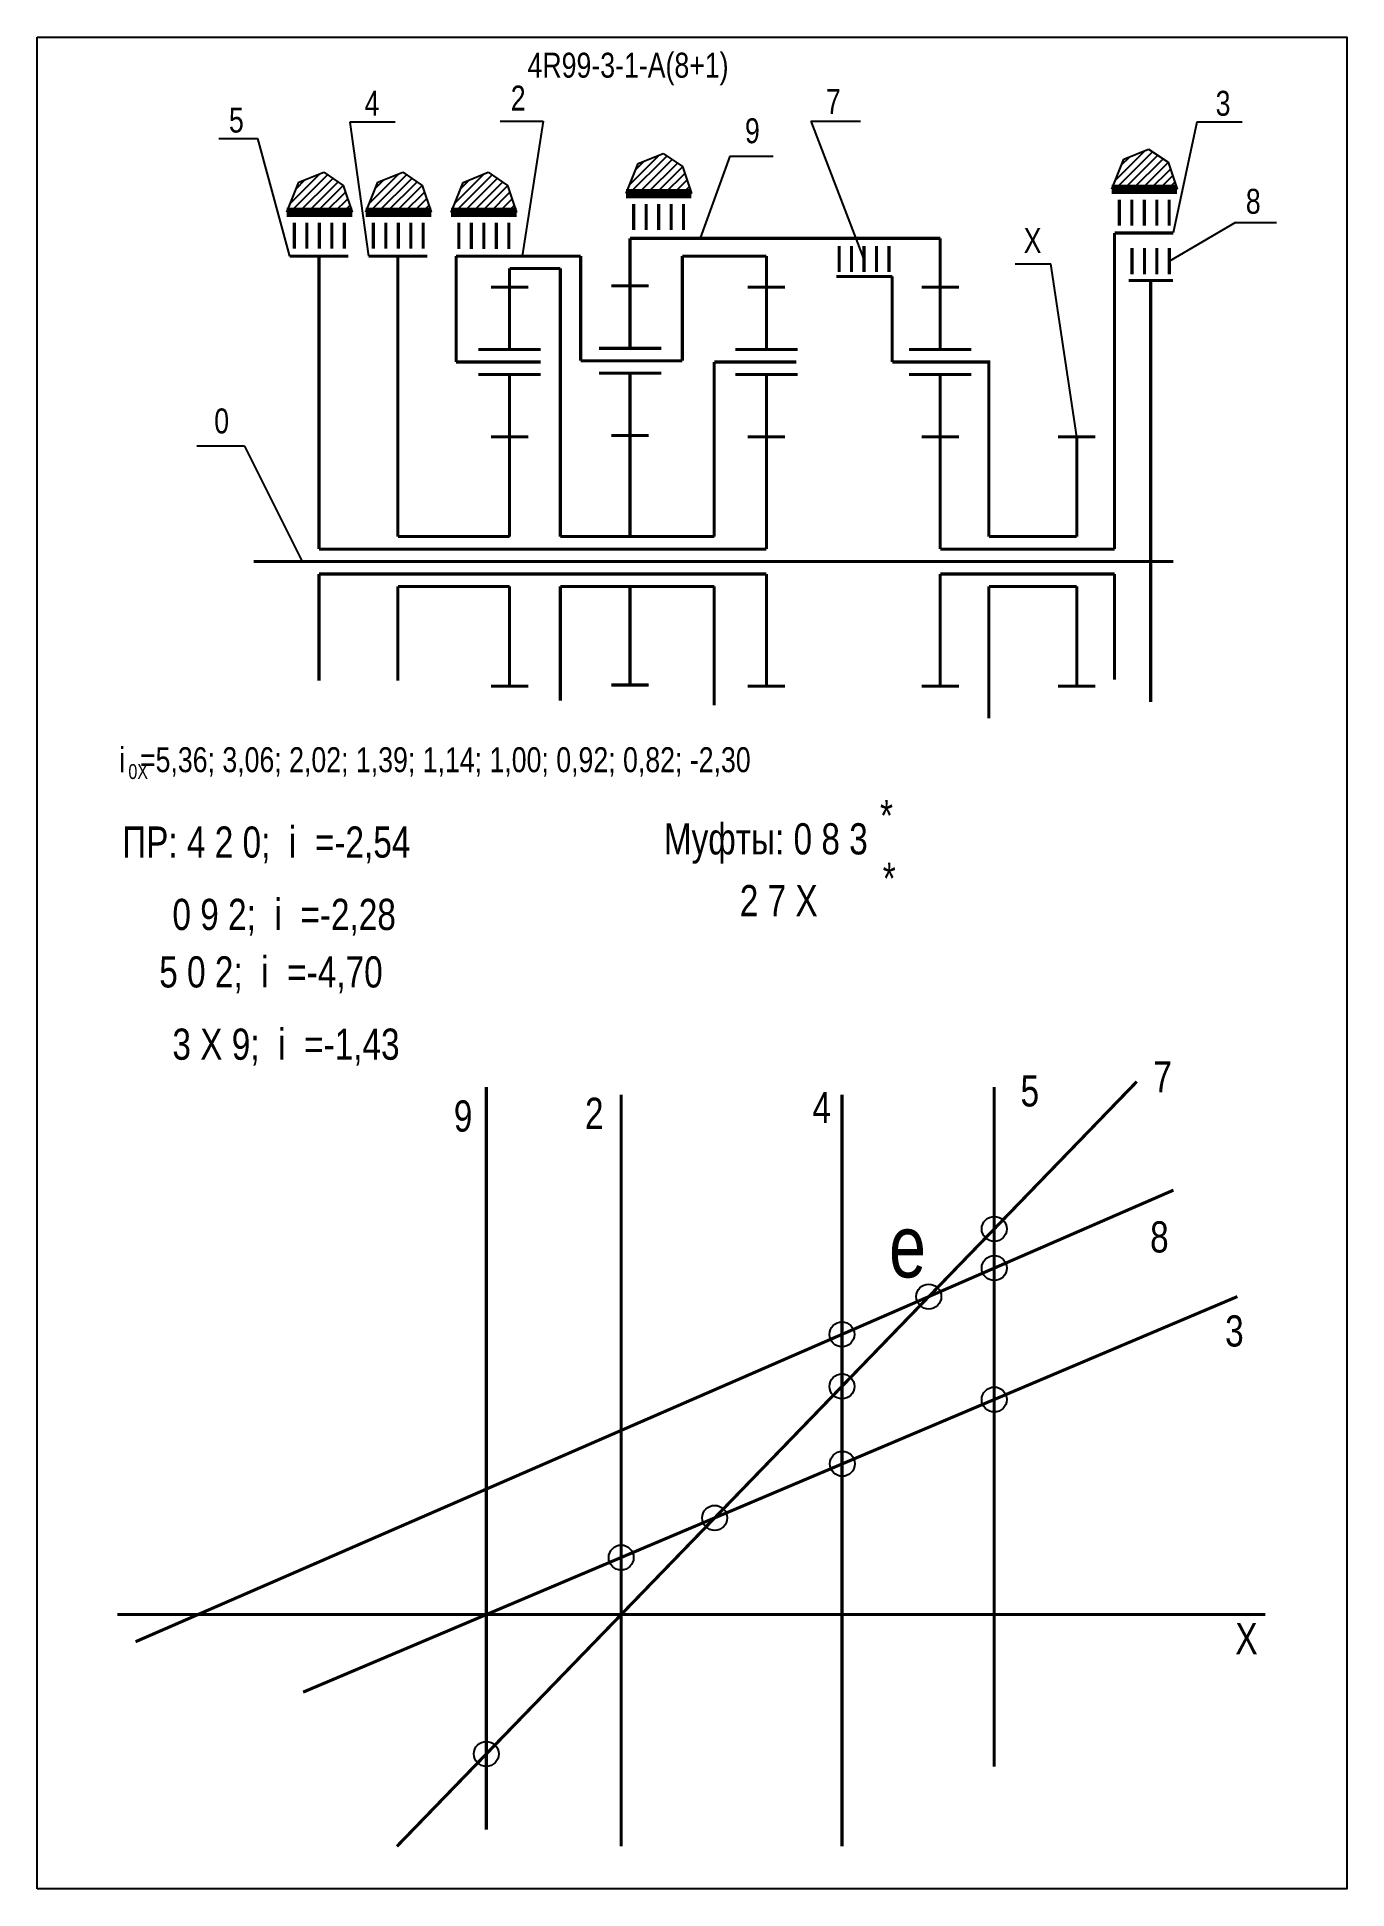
# Model space of a CAD drawing. Extents: x -361 to -151, y 153 to 450.
import ezdxf

# ---------------------------------------------------------------- set-up
doc = ezdxf.new("R2010")
doc.units = 0
doc.header["$LTSCALE"] = 15
doc.layers.add('DIM', color=92, linetype='CONTINUOUS')
doc.layers.add('MAIN', color=5, linetype='CONTINUOUS')
doc.styles.add('AMK', font='amk.shx', dxfattribs={"width": 0.8})

msp = doc.modelspace()

# ---------------------------------------------------------------- hatches: boundary and pattern name
at = {"layer": 'DIM'}
h = msp.add_hatch(dxfattribs=at)
h.set_pattern_fill('_USER', color=0, angle=45, style=0, pattern_type=0)
h.set_pattern_definition([(45, (-14.6425, -0.9385), (-0.7071068, 0.7071068), [])])
h.paths.add_polyline_path([(-264.94, 429.58), (-266.88, 424.76), (-256.39, 424.76), (-257.83, 429.08), (-260.95, 431.2)])
h = msp.add_hatch(dxfattribs=at)
h.set_pattern_fill('_USER', color=0, angle=45, style=0, pattern_type=0)
h.set_pattern_definition([(45, (63.22, -0.2431), (-0.7071068, 0.7071068), [])])
h.paths.add_polyline_path([(-187.08, 430.28), (-189.02, 425.46), (-178.52, 425.46), (-179.97, 429.78), (-183.09, 431.89)])
h = msp.add_hatch(dxfattribs=at)
h.set_pattern_fill('_USER', color=0, angle=45, style=0, pattern_type=0)
h.set_pattern_definition([(45, (-69.0393, -3.9415), (-0.7071068, 0.7071068), [])])
h.paths.add_polyline_path([(-319.34, 426.58), (-321.28, 421.76), (-310.78, 421.76), (-312.23, 426.08), (-315.35, 428.2)])
h = msp.add_hatch(dxfattribs=at)
h.set_pattern_fill('_USER', color=0, angle=45, style=0, pattern_type=0)
h.set_pattern_definition([(45, (-56.3793, -3.9415), (-0.7071068, 0.7071068), [])])
h.paths.add_polyline_path([(-306.68, 426.58), (-308.62, 421.76), (-298.12, 421.76), (-299.57, 426.08), (-302.69, 428.2)])
h = msp.add_hatch(dxfattribs=at)
h.set_pattern_fill('_USER', color=0, angle=45, style=0, pattern_type=0)
h.set_pattern_definition([(45, (-42.6759, -3.9611), (-0.7071068, 0.7071068), [])])
h.paths.add_polyline_path([(-292.97, 426.56), (-294.92, 421.74), (-284.42, 421.74), (-285.87, 426.06), (-288.98, 428.18)])

# ---------------------------------------------------------------- linework, layer by layer
at = {"layer": 'DIM', "color": 0}
for p, q in [((-303.9, 436.21), (-311.16, 436.21)), ((-311.16, 436.21), (-308.15, 414.74)), ((-287.08, 436.36), (-280.17, 436.36)), ((-280.17, 436.36), (-283.54, 414.74)), ((-237.25, 436.35), (-229.3, 436.35)), ((-237.25, 436.35), (-228.83, 414.36)), ((-175.34, 436.21), (-179.14, 418.44)), ((-168.08, 436.21), (-175.34, 436.21)), ((-332.17, 433.59), (-325.94, 433.59)), ((-325.94, 433.59), (-320.81, 414.74)), ((-264.94, 429.58), (-260.95, 431.2)), ((-260.95, 431.2), (-257.83, 429.08)), ((-250.23, 430.77), (-254.98, 417.59)), ((-250.23, 430.77), (-243.31, 430.77)), ((-187.08, 430.28), (-183.09, 431.89)), ((-183.09, 431.89), (-179.97, 429.78)), ((-319.34, 426.58), (-315.35, 428.2)), ((-315.35, 428.2), (-312.23, 426.08)), ((-306.68, 426.58), (-302.69, 428.2)), ((-302.69, 428.2), (-299.57, 426.08)), ((-292.97, 426.56), (-288.98, 428.18)), ((-288.98, 428.18), (-285.87, 426.06)), ((-266.88, 424.76), (-264.94, 429.58)), ((-257.83, 429.08), (-256.39, 424.76)), ((-189.02, 425.46), (-187.08, 430.28)), ((-179.97, 429.78), (-178.52, 425.46)), ((-321.28, 421.76), (-319.34, 426.58)), ((-312.23, 426.08), (-310.78, 421.76)), ((-308.62, 421.76), (-306.68, 426.58)), ((-299.57, 426.08), (-298.12, 421.76)), ((-294.92, 421.74), (-292.97, 426.56)), ((-285.87, 426.06), (-284.42, 421.74)), ((-169.16, 420.14), (-179.77, 413.93)), ((-169.16, 420.14), (-162.59, 420.14)), ((-204.51, 413.49), (-198.79, 413.49)), ((-194.62, 385.75), (-198.79, 413.49)), ((-328.07, 384.23), (-335.68, 384.23)), ((-328.07, 384.23), (-318.8, 365.75))]:
    msp.add_line(p, q, dxfattribs=at)
at = {"layer": 'DIM', "color": 0, "const_width": 0.5}
for points in [[(-266.24, 417.59), (-216.5, 417.59)], [(-188.55, 367.75), (-188.55, 418.44)], [(-316.11, 367.75), (-316.11, 414.74)], [(-303.45, 369.75), (-303.45, 414.74)], [(-294.13, 397.75), (-294.13, 414.74)], [(-294.13, 414.74), (-274.16, 414.74)], [(-277.41, 412.75), (-285.55, 412.75)], [(-277.41, 412.75), (-277.41, 397.75)], [(-274.16, 414.74), (-274.16, 397.95)], [(-257.86, 414.74), (-244.37, 414.74)], [(-257.86, 397.95), (-257.86, 414.74)], [(-233.15, 411.47), (-224.2, 411.47)], [(-224.2, 411.47), (-224.2, 397.75)], [(-186.32, 410.83), (-179.19, 410.83)], [(-182.76, 410.83), (-182.76, 343.25)], [(-277.41, 397.75), (-277.41, 369.75)], [(-252.74, 397.75), (-252.74, 369.75)], [(-211.67, 397.75), (-208.7, 397.75), (-208.7, 369.75)], [(-277.41, 369.75), (-252.74, 369.75)], [(-326.57, 365.75), (-266.73, 365.75)], [(-316.11, 367.75), (-244.37, 367.75)], [(-303.45, 365.75), (-179.14, 365.75)], [(-216.5, 367.75), (-188.55, 367.75)], [(-316.11, 363.75), (-244.37, 363.75)], [(-316.11, 346.62), (-316.11, 363.75)], [(-216.5, 363.75), (-188.55, 363.75)], [(-188.55, 346.82), (-188.55, 363.75)], [(-303.45, 346.62), (-303.45, 361.75)], [(-277.41, 361.75), (-277.41, 343.42)], [(-277.41, 361.75), (-252.74, 361.75)], [(-252.74, 361.75), (-252.74, 342.7)], [(-208.7, 361.75), (-208.7, 340.59)], [(-184.99, 282.35), (-303.62, 159.69)], [(-289.28, 281.5), (-289.28, 162.38)], [(-267.66, 159.68), (-267.66, 280.23)], [(-179.11, 264.94), (-345.51, 192.52)], [(-318.65, 184.43), (-168.87, 247.87)], [(-348.42, 196.87), (-164.39, 196.87)]]:
    msp.add_lwpolyline(points, dxfattribs=at)
at = {"layer": 'DIM', "color": 0}
for points in [[(-303.45, 369.75, 0.5, 0.5, 0), (-285.55, 369.75, 0.5, 0.5, 0)], [(-208.7, 369.75, 0.5, 0.5, 0), (-194.62, 369.75, 0.5, 0.5, 0)], [(-303.45, 365.75, 0.5, 0.5, 0), (-285.55, 365.75, 0.5, 0.5, 0)], [(-303.45, 361.75, 0.5, 0.5, 0), (-285.55, 361.75, 0.5, 0.5, 0)], [(-208.7, 361.75, 0.5, 0.5, 0), (-194.62, 361.75, 0.5, 0.5, 0)], [(-232.26, 159.68, 0.5, 0.5, 0), (-232.26, 280.23, 0.5, 0.5, 0)], [(-207.85, 281.5, 0.5, 0.5, 0), (-207.85, 172.47, 0.5, 0.5, 0)]]:
    msp.add_lwpolyline(points, format="xyseb", dxfattribs=at)
for centre in [(-207.85, 258.72), (-207.85, 252.44), (-218.34, 247.87), (-232.26, 241.81), (-232.26, 233.47), (-207.85, 231.36), (-232.19, 221.05), (-252.67, 212.38), (-267.66, 206.02), (-289.28, 174.52)]:
    msp.add_circle(centre, 2, dxfattribs=at)
at = {"layer": 'MAIN'}
for points in [[(-361.31, 152.87), (-361.31, 449.87)], [(-361.3, 449.87), (-151.3, 449.87), (-151.3, 152.87), (-361.3, 152.87)]]:
    msp.add_lwpolyline(points, dxfattribs=at)
at = {"layer": 'MAIN', "color": 0}
for points, const_width in [([(-266.88, 424.76), (-256.39, 424.76)], 1.5), ([(-189.02, 425.46), (-178.52, 425.46)], 1.5), ([(-321.28, 421.76), (-310.78, 421.76)], 1.5), ([(-308.62, 421.76), (-298.12, 421.76)], 1.5), ([(-294.92, 421.74), (-284.42, 421.74)], 1.5), ([(-257.65, 423.11), (-257.65, 418.91)], 0.5), ([(-179.79, 423.81), (-179.79, 419.61)], 0.5), ([(-312.05, 420.11), (-312.05, 415.91)], 0.5), ([(-299.39, 420.11), (-299.39, 415.91)], 0.5), ([(-285.68, 420.09), (-285.68, 415.89)], 0.5), ([(-266.24, 409.95), (-266.24, 417.59)], 0.5), ([(-224.72, 416.36), (-224.72, 412.16)], 0.5), ([(-216.5, 399.75), (-216.5, 417.59)], 0.5), ([(-188.55, 418.44), (-179.14, 418.44)], 0.5), ([(-320.81, 414.74), (-311.4, 414.74)], 0.5), ([(-308.15, 414.74), (-298.74, 414.74)], 0.5), ([(-285.55, 409.75), (-285.55, 412.75)], 0.5), ([(-244.37, 409.75), (-244.37, 414.74)], 0.5), ([(-285.55, 409.75), (-288.55, 409.75)], 0.5), ([(-285.55, 399.75), (-285.55, 409.75)], 0.5), ([(-285.55, 409.75), (-282.55, 409.75)], 0.5), ([(-266.24, 409.95), (-269.24, 409.95)], 0.5), ([(-266.24, 399.95), (-266.24, 409.95)], 0.5), ([(-266.24, 409.95), (-263.24, 409.95)], 0.5), ([(-244.37, 409.75), (-247.37, 409.75)], 0.5), ([(-244.37, 399.75), (-244.37, 409.75)], 0.5), ([(-244.37, 409.75), (-241.37, 409.75)], 0.5), ([(-216.5, 409.75), (-219.5, 409.75)], 0.5), ([(-216.5, 409.75), (-213.5, 409.75)], 0.5), ([(-280.55, 397.75), (-294.13, 397.75)], 0.5), ([(-257.86, 397.95), (-274.16, 397.95)], 0.5), ([(-239.6, 397.75), (-252.74, 397.75)], 0.5), ([(-211.67, 397.75), (-224.2, 397.75)], 0.5), ([(-285.55, 395.75), (-290.55, 395.75)], 0.5), ([(-285.55, 385.75), (-285.55, 395.75), (-280.55, 395.75)], 0.5), ([(-266.24, 395.95), (-271.24, 395.95)], 0.5), ([(-266.24, 385.95), (-266.24, 395.95), (-261.24, 395.95)], 0.5), ([(-244.37, 395.75), (-249.37, 395.75)], 0.5), ([(-244.37, 385.75), (-244.37, 395.75), (-239.37, 395.75)], 0.5), ([(-216.5, 395.75), (-221.5, 395.75)], 0.5), ([(-216.5, 385.75), (-216.5, 395.75), (-211.5, 395.75)], 0.5), ([(-266.24, 385.95), (-269.24, 385.95)], 0.5), ([(-266.24, 369.75), (-266.24, 385.95)], 0.5), ([(-266.24, 385.95), (-263.24, 385.95)], 0.5), ([(-285.55, 385.75), (-288.55, 385.75)], 0.5), ([(-285.55, 369.75), (-285.55, 385.75)], 0.5), ([(-285.55, 385.75), (-282.55, 385.75)], 0.5), ([(-244.37, 385.75), (-247.37, 385.75)], 0.5), ([(-244.37, 367.75), (-244.37, 385.75)], 0.5), ([(-244.37, 385.75), (-241.37, 385.75)], 0.5), ([(-216.5, 385.75), (-219.5, 385.75)], 0.5), ([(-216.5, 367.75), (-216.5, 385.75)], 0.5), ([(-216.5, 385.75), (-213.5, 385.75)], 0.5), ([(-194.62, 385.75), (-197.62, 385.75)], 0.5), ([(-194.62, 369.75), (-194.62, 385.75)], 0.5), ([(-194.62, 385.75), (-191.62, 385.75)], 0.5), ([(-244.37, 363.75), (-244.37, 345.75)], 0.5), ([(-216.5, 363.75), (-216.5, 345.75)], 0.5), ([(-285.55, 361.75), (-285.55, 345.75)], 0.5), ([(-266.24, 361.75), (-266.24, 345.95)], 0.5), ([(-194.62, 361.75), (-194.62, 345.75)], 0.5), ([(-285.55, 345.75), (-288.55, 345.75)], 0.5), ([(-285.55, 345.75), (-282.55, 345.75)], 0.5), ([(-266.24, 345.95), (-269.24, 345.95)], 0.5), ([(-266.24, 345.95), (-263.24, 345.95)], 0.5), ([(-244.37, 345.75), (-247.37, 345.75)], 0.5), ([(-244.37, 345.75), (-241.37, 345.75)], 0.5), ([(-216.5, 345.75), (-219.5, 345.75)], 0.5), ([(-216.5, 345.75), (-213.5, 345.75)], 0.5), ([(-194.62, 345.75), (-197.62, 345.75)], 0.5), ([(-194.62, 345.75), (-191.62, 345.75)], 0.5)]:
    msp.add_lwpolyline(points, dxfattribs=dict(at, const_width=const_width))
for points in [[(-265.65, 423.11, 0.5, 0.5, 0), (-265.65, 418.91, 0.5, 0.5, 0)], [(-263.65, 423.11, 0.5, 0.5, 0), (-263.65, 418.91, 0.5, 0.5, 0)], [(-261.65, 423.11, 0.5, 0.5, 0), (-261.65, 418.91, 0.5, 0.5, 0)], [(-259.65, 423.11, 0.5, 0.5, 0), (-259.65, 418.91, 0.5, 0.5, 0)], [(-187.79, 423.81, 0.5, 0.5, 0), (-187.79, 419.61, 0.5, 0.5, 0)], [(-185.79, 423.81, 0.5, 0.5, 0), (-185.79, 419.61, 0.5, 0.5, 0)], [(-183.79, 423.81, 0.5, 0.5, 0), (-183.79, 419.61, 0.5, 0.5, 0)], [(-181.79, 423.81, 0.5, 0.5, 0), (-181.79, 419.61, 0.5, 0.5, 0)], [(-320.05, 420.11, 0.5, 0.5, 0), (-320.05, 415.91, 0.5, 0.5, 0)], [(-318.05, 420.11, 0.5, 0.5, 0), (-318.05, 415.91, 0.5, 0.5, 0)], [(-316.05, 420.11, 0.5, 0.5, 0), (-316.05, 415.91, 0.5, 0.5, 0)], [(-314.05, 420.11, 0.5, 0.5, 0), (-314.05, 415.91, 0.5, 0.5, 0)], [(-307.39, 420.11, 0.5, 0.5, 0), (-307.39, 415.91, 0.5, 0.5, 0)], [(-305.39, 420.11, 0.5, 0.5, 0), (-305.39, 415.91, 0.5, 0.5, 0)], [(-303.39, 420.11, 0.5, 0.5, 0), (-303.39, 415.91, 0.5, 0.5, 0)], [(-301.39, 420.11, 0.5, 0.5, 0), (-301.39, 415.91, 0.5, 0.5, 0)], [(-293.68, 420.09, 0.5, 0.5, 0), (-293.68, 415.89, 0.5, 0.5, 0)], [(-291.68, 420.09, 0.5, 0.5, 0), (-291.68, 415.89, 0.5, 0.5, 0)], [(-289.68, 420.09, 0.5, 0.5, 0), (-289.68, 415.89, 0.5, 0.5, 0)], [(-287.68, 420.09, 0.5, 0.5, 0), (-287.68, 415.89, 0.5, 0.5, 0)], [(-232.72, 416.36, 0.5, 0.5, 0), (-232.72, 412.16, 0.5, 0.5, 0)], [(-230.72, 416.36, 0.5, 0.5, 0), (-230.72, 412.16, 0.5, 0.5, 0)], [(-228.72, 416.36, 0.5, 0.5, 0), (-228.72, 412.16, 0.5, 0.5, 0)], [(-226.72, 416.36, 0.5, 0.5, 0), (-226.72, 412.16, 0.5, 0.5, 0)], [(-185.77, 416.03, 0.5, 0.5, 0), (-185.77, 411.83, 0.5, 0.5, 0)], [(-183.77, 416.03, 0.5, 0.5, 0), (-183.77, 411.83, 0.5, 0.5, 0)], [(-181.77, 416.03, 0.5, 0.5, 0), (-181.77, 411.83, 0.5, 0.5, 0)], [(-179.77, 416.03, 0.5, 0.5, 0), (-179.77, 411.83, 0.5, 0.5, 0)], [(-280.55, 399.75, 0.5, 0.5, 0), (-290.55, 399.75, 0.5, 0.5, 0)], [(-261.24, 399.95, 0.5, 0.5, 0), (-271.24, 399.95, 0.5, 0.5, 0)], [(-239.37, 399.75, 0.5, 0.5, 0), (-249.37, 399.75, 0.5, 0.5, 0)], [(-211.5, 399.75, 0.5, 0.5, 0), (-221.5, 399.75, 0.5, 0.5, 0)]]:
    msp.add_lwpolyline(points, format="xyseb", dxfattribs=at)

# ---------------------------------------------------------------- texts
at = {"layer": 'DIM', "color": 0, "style": 'AMK', "width": 0.8}
for s, height, p in [('4R99-3-1-A(8+1)', 4, (-282.67, 443.35)), ('4', 4, (-308.8, 437.24)), ('2', 4, (-285.36, 438.08)), ('7', 4, (-234.84, 437.53)), ('3', 4, (-172.35, 437.24)), ('5', 4, (-330.54, 434.55)), ('9', 4, (-247.81, 432.84)), ('8', 4, (-167.51, 421.52)), ('X', 4, (-203.13, 415.22)), ('0', 4, (-332.9, 386.3)), ('i  =5,36; 3,06; 2,02; 1,39; 1,14; 1,00; 0,92; 0,82; -2,30', 4, (-348.13, 331.97)), ('0X', 2.4, (-346.66, 330.87)), ('*', 5, (-226.16, 322.51)), ('Муфты: 0 8 3', 5, (-260.82, 318.78)), (' ПР: 4 2 0;  i  =-2,54', 5, (-349.15, 318.26)), ('*', 5, (-225.73, 312.44)), ('    0 9 2;  i  =-2,28', 5, (-345.55, 306.66)), ('       2 7 X', 5, (-259.05, 308.87)), ('     5 0 2;  i  =-4,70', 5, (-349.15, 297.44)), ('    3 X 9;  i  =-1,43', 5, (-345.55, 285.85)), ('7', 5, (-182.34, 280.62)), ('5', 5, (-203.63, 278.36)), ('9', 5, (-294.49, 274.33)), ('2', 5, (-273.46, 274.76)), ('4', 5, (-236.99, 275.68)), ('e', 10, (-224.72, 250.94)), ('8', 5, (-182.86, 254.94)), ('3', 5, (-170.83, 239.86)), ('X', 5, (-169.19, 190.52))]:
    msp.add_text(s, height=height, dxfattribs=at).set_placement(p)

doc.saveas('drawing.dxf')
